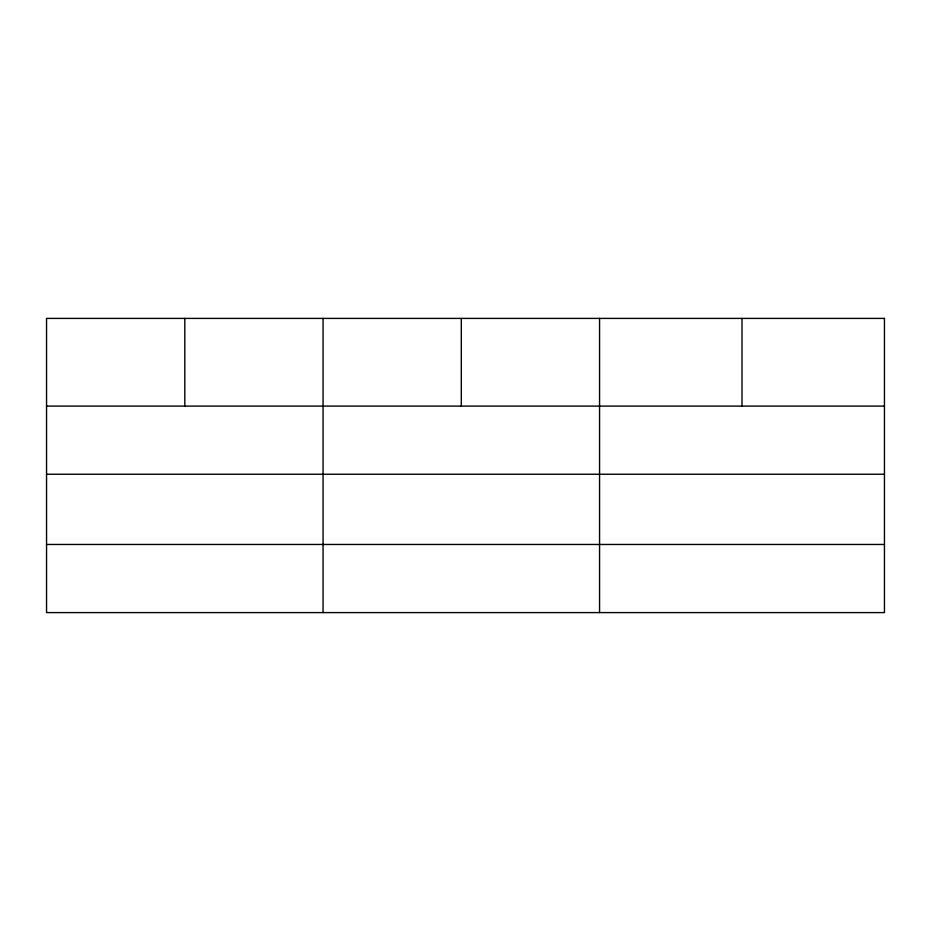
<?xml version="1.0" encoding="UTF-8"?>
<svg xmlns="http://www.w3.org/2000/svg" width="931" height="931" viewBox="0 0 931 931"><rect width="100%" height="100%" fill="white"/><g stroke="black" fill="none" stroke-linecap="round" stroke-linejoin="round"><path stroke-width="1.4" d="M46.55 406.102L884.45 406.102M46.55 474.251L884.45 474.251M46.55 544.46L884.45 544.46M742.007 318.402L742.007 406.102M599.564 318.402L599.564 612.598M461.31 318.402L461.31 406.102M323.057 318.402L323.057 612.598M184.804 318.402L184.804 406.102M884.45 318.402L46.55 318.402L46.55 612.598L884.45 612.598L884.45 318.402"/></g></svg>
